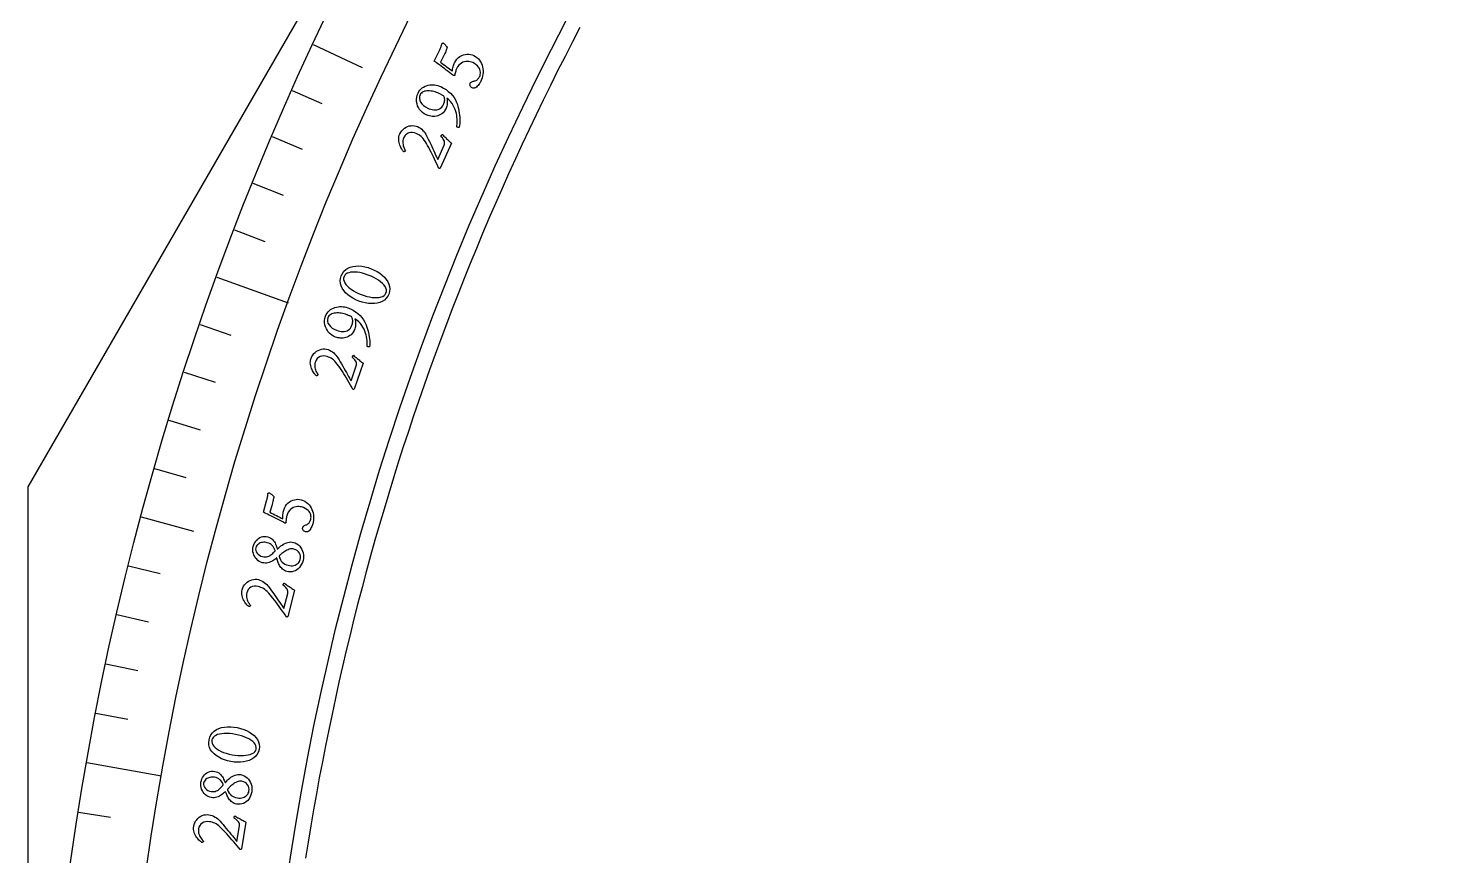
# Model space of a CAD drawing. Header units: millimetres. Extents: x -105 to 105, y -105 to 135.
# Drawn here: x -105 to -53.9, y 14.8 to 44.7 of the extents above; entities that cross this region are included whole.
import ezdxf

# ---------------------------------------------------------------- set-up
doc = ezdxf.new("R2010")
doc.units = ezdxf.units.MM
for name, color, linetype in [('CUT_INNER', 6, 'Continuous'), ('CUT_OUTER', 1, 'Continuous'), ('ENGRAVE', 7, 'Continuous'), ('ENGRAVE_FINE', 8, 'Continuous'), ('TEXT', 5, 'Continuous')]:
    doc.layers.add(name, color=color, linetype=linetype)

msp = doc.modelspace()

# ---------------------------------------------------------------- linework, layer by layer
at = {"layer": 'CUT_INNER'}
msp.add_lwpolyline([(-85.0069, 44.7687), (-85.28, 44.2463), (-85.5499, 43.7222), (-85.8165, 43.1964), (-86.08, 42.669), (-86.3401, 42.1401), (-86.5971, 41.6095), (-86.8508, 41.0774), (-87.1012, 40.5437), (-87.3483, 40.0085), (-87.5922, 39.4718), (-87.8327, 38.9336), (-88.0699, 38.3939), (-88.3039, 37.8528), (-88.5345, 37.3103), (-88.7617, 36.7663), (-88.9856, 36.221), (-89.2062, 35.6743), (-89.4234, 35.1263), (-89.6373, 34.5769), (-89.8478, 34.0263), (-90.0548, 33.4743), (-90.2585, 32.9211), (-90.4588, 32.3667), (-90.6557, 31.811), (-90.8492, 31.2542), (-91.0393, 30.6962), (-91.2259, 30.137), (-91.4091, 29.5767), (-91.5889, 29.0152), (-91.7652, 28.4527), (-91.938, 27.8891), (-92.1074, 27.3245), (-92.2734, 26.7588), (-92.4358, 26.1921), (-92.5948, 25.6244), (-92.7503, 25.0558), (-92.9023, 24.4862), (-93.0508, 23.9157), (-93.1958, 23.3443), (-93.3372, 22.772), (-93.4752, 22.1989), (-93.6097, 21.6249), (-93.7406, 21.0502), (-93.868, 20.4746), (-93.9918, 19.8982), (-94.1122, 19.3211), (-94.2289, 18.7433), (-94.3422, 18.1648), (-94.4519, 17.5856), (-94.558, 17.0057), (-94.6605, 16.4252), (-94.7596, 15.844), (-94.855, 15.2623), (-94.9468, 14.68)], dxfattribs=at)
at = {"layer": 'CUT_OUTER'}
msp.add_lwpolyline([(-105, -28.1347), (-105, 28.1347), (-76.8653, 76.8653)], dxfattribs=at)
at = {"layer": 'ENGRAVE'}
for points in [[(-94.677, 44.1486), (-92.8975, 43.3188)], [(-98.1645, 35.729), (-95.5814, 34.7888)], [(-100.905, 27.0374), (-99.0084, 26.5292)], [(-102.8774, 18.1401), (-100.1703, 17.6627)]]:
    msp.add_lwpolyline(points, dxfattribs=at)
for radius in [104.4645, 101.7156, 96.6105]:
    msp.add_circle((0, 0), radius, dxfattribs=at)
at = {"layer": 'ENGRAVE_FINE'}
for points in [[(-95.4331, 42.4895), (-94.3568, 42.0104)], [(-96.1601, 40.8175), (-95.0756, 40.3572)], [(-96.8578, 39.1331), (-95.7655, 38.6918)], [(-97.526, 37.4367), (-96.4262, 37.0145)], [(-98.7731, 34.0103), (-97.6592, 33.6268)], [(-99.3516, 32.2813), (-98.2312, 31.9173)], [(-99.8999, 30.5425), (-98.7733, 30.198)], [(-100.4177, 28.7943), (-99.2853, 28.4696)], [(-101.3615, 25.2722), (-100.2184, 24.9872)], [(-101.7871, 23.4994), (-100.6392, 23.2344)], [(-102.1817, 21.7194), (-101.0293, 21.4745)], [(-102.5452, 19.9328), (-101.3887, 19.708)], [(-103.1784, 16.3418), (-102.0148, 16.1576)]]:
    msp.add_lwpolyline(points, dxfattribs=at)
at = {"layer": 'TEXT'}
for points in [[(-89.5512, 43.4924), (-89.5109, 43.5644), (-89.4647, 43.6264), (-89.4128, 43.6784), (-89.3551, 43.7203), (-89.2938, 43.7531), (-89.2311, 43.7774), (-89.1669, 43.7935), (-89.1013, 43.8011), (-89.0363, 43.8008), (-88.9741, 43.7927), (-88.9146, 43.777), (-88.8579, 43.7536), (-88.7954, 43.7184), (-88.7394, 43.6776), (-88.6901, 43.6314), (-88.6473, 43.5796), (-88.611, 43.5238), (-88.5808, 43.4653), (-88.5568, 43.4042), (-88.5389, 43.3405), (-88.5271, 43.2752), (-88.521, 43.2093), (-88.5206, 43.1428), (-88.5261, 43.0757), (-88.537, 43.0091), (-88.5531, 42.9443), (-88.5745, 42.8813), (-88.6011, 42.8199), (-88.6148, 42.7938), (-88.6319, 42.7655), (-88.6523, 42.7349), (-88.6759, 42.702), (-88.7019, 42.6694), (-88.7291, 42.6397), (-88.7576, 42.6128), (-88.7874, 42.5887), (-88.7956, 42.5853), (-88.807, 42.5819), (-88.8217, 42.5784), (-88.8396, 42.5748), (-88.8588, 42.5727), (-88.877, 42.5733), (-88.8943, 42.5767), (-88.9107, 42.5829), (-88.9362, 42.5977), (-88.957, 42.6153), (-88.9733, 42.6357), (-88.9849, 42.659), (-88.9918, 42.6833), (-88.9938, 42.7067), (-88.9909, 42.7292), (-88.9832, 42.7508), (-88.9686, 42.7746), (-88.9503, 42.7931), (-88.9281, 42.8063), (-88.9022, 42.8142), (-88.8749, 42.8199), (-88.8487, 42.8262), (-88.8236, 42.8333), (-88.7996, 42.8411), (-88.7731, 42.8522), (-88.7486, 42.8665), (-88.7261, 42.8839), (-88.7054, 42.9044), (-88.6867, 42.9269), (-88.6698, 42.9501), (-88.6549, 42.9741), (-88.6418, 42.9987), (-88.6276, 43.0341), (-88.618, 43.072), (-88.6132, 43.1125), (-88.613, 43.1554), (-88.619, 43.1997), (-88.6326, 43.2442), (-88.6538, 43.2891), (-88.6826, 43.3342), (-88.7204, 43.3784), (-88.7684, 43.4202), (-88.8268, 43.4598), (-88.8955, 43.4971), (-88.9381, 43.5147), (-88.9839, 43.5277), (-89.0331, 43.5359), (-89.0857, 43.5394), (-89.1397, 43.5366), (-89.1935, 43.5261), (-89.2469, 43.5078), (-89.3, 43.4818), (-89.3509, 43.4461), (-89.3978, 43.399), (-89.4406, 43.3405), (-89.4792, 43.2705), (-89.4896, 43.2471), (-89.5003, 43.2193), (-89.5113, 43.1871), (-89.5225, 43.1506), (-89.5323, 43.1142), (-89.5393, 43.0826), (-89.5434, 43.0557), (-89.5446, 43.0336), (-89.5472, 43.03), (-89.5512, 43.0274), (-89.5566, 43.0256), (-89.5635, 43.0247), (-89.5709, 43.0247), (-89.5781, 43.0256), (-89.5851, 43.0274), (-89.5918, 43.0301), (-89.6576, 43.0797), (-89.7233, 43.1293), (-89.7891, 43.179), (-89.8548, 43.2287), (-89.9194, 43.2775), (-89.9817, 43.3247), (-90.0418, 43.3701), (-90.0997, 43.414), (-90.1538, 43.4548), (-90.2029, 43.4914), (-90.247, 43.5236), (-90.286, 43.5516), (-90.099, 43.937), (-90.0863, 43.964), (-90.0739, 43.9918), (-90.0621, 44.0201), (-90.0508, 44.0491), (-90.0404, 44.0774), (-90.0312, 44.1033), (-90.0234, 44.127), (-90.0169, 44.1485), (-90.0117, 44.1662), (-90.0081, 44.1789), (-90.0058, 44.1865), (-90.0051, 44.1891), (-89.9982, 44.1937), (-89.9918, 44.1979), (-89.986, 44.2018), (-89.9808, 44.2053), (-89.9758, 44.2079), (-89.9708, 44.2091), (-89.9656, 44.2087), (-89.9604, 44.2069), (-89.9551, 44.2036), (-89.9474, 44.1976), (-89.937, 44.1889), (-89.9241, 44.1775), (-89.9098, 44.164), (-89.8951, 44.1491), (-89.8801, 44.1329), (-89.8647, 44.1152), (-89.8501, 44.0967), (-89.8371, 44.0781), (-89.8259, 44.0593), (-89.8165, 44.0403), (-89.8275, 44.011), (-89.8399, 43.979), (-89.8536, 43.9444), (-89.8685, 43.9071), (-89.8853, 43.867), (-89.9043, 43.8238), (-89.9255, 43.7777), (-89.9491, 43.7285), (-90.0552, 43.5095), (-90.0025, 43.4693), (-89.9493, 43.4291), (-89.8955, 43.3888), (-89.8411, 43.3485), (-89.7871, 43.3084), (-89.7348, 43.2689), (-89.684, 43.23), (-89.6347, 43.1916), (-89.6311, 43.2252), (-89.6246, 43.2625), (-89.6152, 43.3036), (-89.603, 43.3484), (-89.5896, 43.3925), (-89.5764, 43.4311), (-89.5636, 43.4644), (-89.5512, 43.4924)], [(-89.4691, 41.1655), (-89.4641, 41.2148), (-89.4606, 41.2682), (-89.4583, 41.3256), (-89.4574, 41.3871), (-89.4591, 41.4517), (-89.4646, 41.5182), (-89.474, 41.5868), (-89.4873, 41.6575), (-89.5056, 41.7292), (-89.5302, 41.8008), (-89.5611, 41.8724), (-89.5983, 41.9439), (-89.6431, 42.0143), (-89.6968, 42.0822), (-89.7597, 42.1477), (-89.8315, 42.2108), (-89.8214, 42.1639), (-89.8156, 42.116), (-89.8141, 42.067), (-89.8169, 42.0171), (-89.8232, 41.9687), (-89.8321, 41.9247), (-89.8437, 41.885), (-89.8579, 41.8495), (-89.8914, 41.7857), (-89.9287, 41.7303), (-89.9697, 41.6834), (-90.0144, 41.6448), (-90.0617, 41.6136), (-90.1103, 41.5886), (-90.1603, 41.5699), (-90.2116, 41.5575), (-90.2632, 41.5504), (-90.3139, 41.5477), (-90.3638, 41.5496), (-90.4128, 41.5558), (-90.4596, 41.5653), (-90.503, 41.5766), (-90.5429, 41.5897), (-90.5794, 41.6047), (-90.6492, 41.6422), (-90.7119, 41.6872), (-90.7676, 41.7398), (-90.8161, 41.8), (-90.8566, 41.8657), (-90.8884, 41.935), (-90.9114, 42.0079), (-90.9257, 42.0844), (-90.93, 42.1622), (-90.9232, 42.239), (-90.9053, 42.3147), (-90.8763, 42.3894), (-90.846, 42.4458), (-90.8106, 42.4963), (-90.77, 42.5408), (-90.7242, 42.5794), (-90.6746, 42.6122), (-90.6225, 42.6396), (-90.5679, 42.6614), (-90.5108, 42.6777), (-90.4522, 42.6886), (-90.393, 42.6943), (-90.3332, 42.6947), (-90.2728, 42.6899), (-90.2133, 42.6804), (-90.156, 42.6666), (-90.1009, 42.6485), (-90.048, 42.6261), (-89.9516, 42.5757), (-89.8616, 42.5187), (-89.778, 42.4552), (-89.7007, 42.3852), (-89.6311, 42.3093), (-89.5709, 42.2284), (-89.5199, 42.1424), (-89.4782, 42.0513), (-89.4508, 41.9809), (-89.4272, 41.9075), (-89.4075, 41.8312), (-89.3915, 41.7518), (-89.3791, 41.6714), (-89.37, 41.592), (-89.3642, 41.5137), (-89.3618, 41.4363), (-89.3624, 41.3614), (-89.3658, 41.2904), (-89.372, 41.2234), (-89.3809, 41.1603), (-89.3868, 41.1528), (-89.396, 41.1488), (-89.4083, 41.1482), (-89.4239, 41.1512), (-89.4397, 41.1556), (-89.4525, 41.1595), (-89.4622, 41.1628), (-89.4691, 41.1655)], [(-89.9358, 42.2859), (-89.956, 42.2985), (-89.9767, 42.3109), (-89.998, 42.3231), (-90.0197, 42.3351), (-90.0417, 42.3469), (-90.0639, 42.3584), (-90.0863, 42.3695), (-90.1088, 42.3803), (-90.1537, 42.4), (-90.2007, 42.4178), (-90.2498, 42.4337), (-90.301, 42.4478), (-90.3529, 42.4593), (-90.4043, 42.4677), (-90.4552, 42.473), (-90.5055, 42.4751), (-90.5543, 42.4734), (-90.6004, 42.4672), (-90.6441, 42.4565), (-90.6851, 42.4412), (-90.7222, 42.4211), (-90.7539, 42.3955), (-90.7803, 42.3645), (-90.8012, 42.3282), (-90.8215, 42.2654), (-90.8247, 42.201), (-90.8108, 42.1351), (-90.7798, 42.0676), (-90.7341, 42.0028), (-90.6764, 41.945), (-90.6065, 41.894), (-90.5246, 41.8499), (-90.4698, 41.827), (-90.4146, 41.8088), (-90.3591, 41.7953), (-90.3032, 41.7865), (-90.2483, 41.7837), (-90.196, 41.7881), (-90.1462, 41.7998), (-90.0989, 41.8187), (-90.0552, 41.8457), (-90.0162, 41.8818), (-89.9818, 41.9269), (-89.9521, 41.9811), (-89.9397, 42.0104), (-89.9288, 42.0422), (-89.9194, 42.0764), (-89.9113, 42.1133), (-89.9074, 42.1526), (-89.9102, 42.1945), (-89.9196, 42.2389), (-89.9358, 42.2859)], [(-89.9938, 40.8936), (-89.9668, 40.865), (-89.9377, 40.8351), (-89.9066, 40.8039), (-89.8735, 40.7714), (-89.84, 40.7389), (-89.8077, 40.7078), (-89.7765, 40.678), (-89.7466, 40.6496), (-89.7196, 40.6241), (-89.6974, 40.6033), (-89.68, 40.587), (-89.6674, 40.5753), (-90.0698, 39.6739), (-90.0747, 39.6712), (-90.0806, 39.6687), (-90.0873, 39.6664), (-90.0949, 39.6642), (-90.1025, 39.6627), (-90.1091, 39.6621), (-90.1147, 39.6625), (-90.1192, 39.6638), (-90.1574, 39.7464), (-90.1966, 39.8305), (-90.2367, 39.9158), (-90.2778, 40.0025), (-90.3195, 40.0891), (-90.3614, 40.1743), (-90.4035, 40.2581), (-90.4457, 40.3404), (-90.4876, 40.4197), (-90.5283, 40.494), (-90.5679, 40.5636), (-90.6065, 40.6283), (-90.6471, 40.6906), (-90.6873, 40.7441), (-90.727, 40.7888), (-90.7663, 40.8245), (-90.8065, 40.8547), (-90.8489, 40.8824), (-90.8937, 40.9077), (-90.9407, 40.9306), (-91.0073, 40.9544), (-91.0732, 40.9654), (-91.1383, 40.9637), (-91.2028, 40.9493), (-91.2624, 40.9231), (-91.3131, 40.8862), (-91.355, 40.8385), (-91.3879, 40.7801), (-91.4079, 40.7277), (-91.4206, 40.6761), (-91.4261, 40.6253), (-91.4244, 40.5754), (-91.4177, 40.5276), (-91.4083, 40.4831), (-91.3962, 40.4419), (-91.3815, 40.4039), (-91.3662, 40.3704), (-91.3524, 40.3425), (-91.3403, 40.3201), (-91.3296, 40.3033), (-91.3343, 40.2955), (-91.3413, 40.2886), (-91.3505, 40.2825), (-91.362, 40.2771), (-91.3736, 40.273), (-91.383, 40.2705), (-91.3902, 40.2698), (-91.3953, 40.2707), (-91.4069, 40.2828), (-91.4212, 40.3003), (-91.4381, 40.3233), (-91.4576, 40.3516), (-91.4779, 40.3846), (-91.4973, 40.4215), (-91.5158, 40.4622), (-91.5334, 40.5068), (-91.5488, 40.5542), (-91.5607, 40.603), (-91.5691, 40.6534), (-91.5739, 40.7052), (-91.5737, 40.7579), (-91.5668, 40.8107), (-91.5532, 40.8636), (-91.5328, 40.9165), (-91.501, 40.9771), (-91.4625, 41.0313), (-91.4175, 41.079), (-91.3658, 41.1203), (-91.3098, 41.1545), (-91.2517, 41.1813), (-91.1916, 41.2006), (-91.1293, 41.2124), (-91.067, 41.2162), (-91.0064, 41.2117), (-90.9475, 41.1987), (-90.8905, 41.1775), (-90.8363, 41.1499), (-90.7861, 41.118), (-90.7398, 41.0818), (-90.6974, 41.0414), (-90.6587, 40.9973), (-90.6234, 40.9504), (-90.5913, 40.9005), (-90.5626, 40.8477), (-90.5266, 40.775), (-90.4899, 40.699), (-90.4523, 40.6197), (-90.4141, 40.5372), (-90.376, 40.4542), (-90.3392, 40.3737), (-90.3037, 40.2957), (-90.2695, 40.2201), (-90.2375, 40.1495), (-90.2088, 40.0864), (-90.1834, 40.0309), (-90.1613, 39.9828), (-89.9296, 40.5012), (-89.9161, 40.5395), (-89.9103, 40.5771), (-89.9122, 40.614), (-89.9219, 40.6503), (-89.939, 40.6872), (-89.9629, 40.7263), (-89.9937, 40.7675), (-90.0314, 40.8108), (-90.0367, 40.8178), (-90.0389, 40.8263), (-90.038, 40.8361), (-90.0341, 40.8475), (-90.0317, 40.852), (-90.0279, 40.8575), (-90.0229, 40.8641), (-90.0166, 40.8717), (-90.01, 40.8792), (-90.004, 40.8853), (-89.9986, 40.8901), (-89.9938, 40.8936)], [(-93.6594, 35.7734), (-93.6168, 35.8627), (-93.5623, 35.9389), (-93.4958, 36.0018), (-93.4174, 36.0515), (-93.3298, 36.0887), (-93.2354, 36.1141), (-93.1344, 36.1276), (-93.0267, 36.1293), (-92.9151, 36.1199), (-92.8021, 36.1003), (-92.6878, 36.0704), (-92.5722, 36.0302), (-92.4598, 35.9816), (-92.3555, 35.9261), (-92.259, 35.864), (-92.1705, 35.7952), (-92.0921, 35.721), (-92.0263, 35.643), (-91.973, 35.561), (-91.9322, 35.4752), (-91.9064, 35.3868), (-91.898, 35.2973), (-91.9072, 35.2064), (-91.9339, 35.1144), (-91.9745, 35.0302), (-92.0277, 34.9579), (-92.0934, 34.8972), (-92.1716, 34.8483), (-92.2595, 34.8109), (-92.3542, 34.7847), (-92.4555, 34.7697), (-92.5636, 34.766), (-92.6757, 34.7731), (-92.7892, 34.7906), (-92.904, 34.8187), (-93.0202, 34.8572), (-93.1331, 34.9044), (-93.2382, 34.9586), (-93.3353, 35.0197), (-93.4246, 35.0878), (-93.5034, 35.1615), (-93.5694, 35.2396), (-93.6226, 35.3221), (-93.6629, 35.409), (-93.688, 35.4985), (-93.6958, 35.5892), (-93.6863, 35.6808), (-93.6594, 35.7734)], [(-93.5554, 35.7496), (-93.5699, 35.6922), (-93.57, 35.6339), (-93.5557, 35.5748), (-93.527, 35.5147), (-93.4858, 35.4549), (-93.434, 35.3965), (-93.3717, 35.3396), (-93.2988, 35.284), (-93.2172, 35.231), (-93.1287, 35.1818), (-93.0333, 35.1363), (-92.931, 35.0945), (-92.8277, 35.0586), (-92.7266, 35.0299), (-92.6277, 35.0082), (-92.5311, 34.9937), (-92.4392, 34.9863), (-92.3546, 34.9861), (-92.2773, 34.9931), (-92.2072, 35.0073), (-92.1467, 35.029), (-92.0982, 35.0585), (-92.0615, 35.0959), (-92.0368, 35.1411), (-92.0215, 35.2012), (-92.0215, 35.2613), (-92.0368, 35.3214), (-92.0674, 35.3815), (-92.111, 35.4409), (-92.1654, 35.4988), (-92.2306, 35.5553), (-92.3066, 35.6102), (-92.3908, 35.6627), (-92.4807, 35.7117), (-92.5763, 35.7572), (-92.6775, 35.7992), (-92.7813, 35.8362), (-92.8819, 35.8659), (-92.9793, 35.8881), (-93.0734, 35.9029), (-93.1625, 35.9103), (-93.2445, 35.9101), (-93.3196, 35.9025), (-93.3878, 35.8874), (-93.4468, 35.8646), (-93.4944, 35.834), (-93.5306, 35.7957), (-93.5554, 35.7496)], [(-92.7164, 33.2111), (-92.7158, 33.2607), (-92.7169, 33.3142), (-92.7197, 33.3716), (-92.7241, 33.4329), (-92.7314, 33.497), (-92.7427, 33.5629), (-92.7581, 33.6304), (-92.7775, 33.6997), (-92.802, 33.7695), (-92.8327, 33.8387), (-92.8697, 33.9073), (-92.913, 33.9753), (-92.9637, 34.0415), (-93.0232, 34.1045), (-93.0915, 34.1643), (-93.1686, 34.2209), (-93.1544, 34.175), (-93.1445, 34.1277), (-93.1387, 34.0791), (-93.1372, 34.0291), (-93.1392, 33.9804), (-93.1443, 33.9358), (-93.1523, 33.8952), (-93.1634, 33.8586), (-93.1912, 33.7922), (-93.2235, 33.7337), (-93.2602, 33.6834), (-93.3015, 33.6411), (-93.3459, 33.6058), (-93.3921, 33.5767), (-93.4403, 33.5537), (-93.4903, 33.5369), (-93.541, 33.5253), (-93.5913, 33.5183), (-93.6412, 33.5157), (-93.6906, 33.5177), (-93.7381, 33.523), (-93.7823, 33.5305), (-93.8232, 33.5401), (-93.8608, 33.5519), (-93.9336, 33.5832), (-94, 33.6225), (-94.06, 33.6701), (-94.1136, 33.7258), (-94.1597, 33.7877), (-94.1974, 33.854), (-94.2267, 33.9246), (-94.2476, 33.9996), (-94.2587, 34.0767), (-94.2586, 34.1538), (-94.2474, 34.2308), (-94.2249, 34.3077), (-94.1997, 34.3665), (-94.1688, 34.4199), (-94.1322, 34.4678), (-94.09, 34.5102), (-94.0434, 34.5473), (-93.9939, 34.579), (-93.9414, 34.6055), (-93.886, 34.6267), (-93.8285, 34.6427), (-93.7701, 34.6535), (-93.7105, 34.6592), (-93.65, 34.6597), (-93.5898, 34.6554), (-93.5315, 34.6466), (-93.4751, 34.6334), (-93.4204, 34.6157), (-93.3201, 34.5739), (-93.2254, 34.525), (-93.1366, 34.469), (-93.0534, 34.4059), (-92.9776, 34.3364), (-92.9105, 34.2611), (-92.8522, 34.1798), (-92.8027, 34.0927), (-92.7693, 34.025), (-92.7394, 33.954), (-92.7131, 33.8796), (-92.6902, 33.8019), (-92.6709, 33.7229), (-92.6549, 33.6446), (-92.6423, 33.5671), (-92.6332, 33.4902), (-92.6272, 33.4155), (-92.6244, 33.3446), (-92.6247, 33.2773), (-92.6282, 33.2136), (-92.6334, 33.2056), (-92.6421, 33.2008), (-92.6544, 33.1992), (-92.6702, 33.2008), (-92.6863, 33.2038), (-92.6993, 33.2066), (-92.7094, 33.209), (-92.7164, 33.2111)], [(-93.279, 34.2866), (-93.3002, 34.2973), (-93.322, 34.3079), (-93.3442, 34.3182), (-93.3669, 34.3283), (-93.3899, 34.3381), (-93.413, 34.3476), (-93.4362, 34.3567), (-93.4596, 34.3655), (-93.506, 34.3812), (-93.5544, 34.3949), (-93.6047, 34.4065), (-93.6569, 34.416), (-93.7097, 34.423), (-93.7616, 34.4269), (-93.8128, 34.4277), (-93.8631, 34.4254), (-93.9115, 34.4194), (-93.9569, 34.4092), (-93.9995, 34.3947), (-94.0391, 34.376), (-94.0743, 34.3527), (-94.1036, 34.3245), (-94.1271, 34.2913), (-94.1448, 34.2532), (-94.1596, 34.1889), (-94.1572, 34.1245), (-94.1376, 34.0601), (-94.1008, 33.9955), (-94.0497, 33.935), (-93.9871, 33.8824), (-93.913, 33.8377), (-93.8276, 33.8009), (-93.771, 33.7829), (-93.7144, 33.7695), (-93.6579, 33.761), (-93.6015, 33.7571), (-93.5466, 33.7591), (-93.4949, 33.768), (-93.4463, 33.784), (-93.4008, 33.8069), (-93.3596, 33.8376), (-93.3239, 33.877), (-93.2935, 33.9249), (-93.2687, 33.9815), (-93.2589, 34.0117), (-93.2508, 34.0444), (-93.2444, 34.0793), (-93.2396, 34.1167), (-93.2391, 34.1562), (-93.2455, 34.1977), (-93.2588, 34.2412), (-93.279, 34.2866)], [(-93.2155, 32.8945), (-93.186, 32.8684), (-93.1545, 32.8411), (-93.1208, 32.8127), (-93.085, 32.7832), (-93.0488, 32.7538), (-93.0138, 32.7256), (-92.9802, 32.6987), (-92.9479, 32.673), (-92.9188, 32.65), (-92.8949, 32.6311), (-92.8761, 32.6164), (-92.8625, 32.6058), (-93.1849, 31.6728), (-93.1895, 31.6697), (-93.1951, 31.6667), (-93.2016, 31.6638), (-93.2091, 31.661), (-93.2165, 31.6588), (-93.223, 31.6576), (-93.2286, 31.6575), (-93.2332, 31.6584), (-93.2785, 31.7375), (-93.3248, 31.8177), (-93.3722, 31.8993), (-93.4207, 31.982), (-93.4698, 32.0647), (-93.519, 32.1459), (-93.5682, 32.2257), (-93.6175, 32.3041), (-93.666, 32.3793), (-93.7131, 32.4499), (-93.7586, 32.5157), (-93.8027, 32.5768), (-93.8486, 32.6354), (-93.8933, 32.6852), (-93.9367, 32.7262), (-93.979, 32.7584), (-94.0216, 32.7849), (-94.0663, 32.8088), (-94.1131, 32.8301), (-94.162, 32.8488), (-94.2304, 32.8667), (-94.297, 32.872), (-94.3618, 32.8646), (-94.4247, 32.8446), (-94.4818, 32.8133), (-94.5291, 32.7721), (-94.5667, 32.721), (-94.5944, 32.66), (-94.6097, 32.606), (-94.6179, 32.5535), (-94.6189, 32.5024), (-94.6128, 32.4529), (-94.602, 32.4058), (-94.5888, 32.3623), (-94.5732, 32.3223), (-94.5552, 32.2858), (-94.537, 32.2537), (-94.5209, 32.2271), (-94.5068, 32.2059), (-94.4948, 32.19), (-94.4988, 32.1819), (-94.5051, 32.1744), (-94.5138, 32.1674), (-94.5248, 32.1611), (-94.5359, 32.156), (-94.545, 32.1528), (-94.5522, 32.1514), (-94.5574, 32.1519), (-94.57, 32.1629), (-94.5857, 32.1791), (-94.6045, 32.2005), (-94.6264, 32.227), (-94.6495, 32.2581), (-94.6721, 32.2932), (-94.6941, 32.3321), (-94.7155, 32.375), (-94.735, 32.4208), (-94.7511, 32.4685), (-94.7638, 32.5179), (-94.7732, 32.5692), (-94.7775, 32.6217), (-94.7752, 32.6748), (-94.7663, 32.7287), (-94.7506, 32.7832), (-94.7242, 32.8463), (-94.6906, 32.9037), (-94.6499, 32.9551), (-94.602, 33.0007), (-94.5492, 33.0398), (-94.4937, 33.0715), (-94.4354, 33.0959), (-94.3745, 33.1131), (-94.3127, 33.1224), (-94.2519, 33.1231), (-94.1922, 33.1154), (-94.1335, 33.0991), (-94.0771, 33.0764), (-94.0243, 33.049), (-93.975, 33.017), (-93.9293, 32.9804), (-93.8869, 32.9399), (-93.8476, 32.8962), (-93.8113, 32.8493), (-93.7781, 32.7992), (-93.7359, 32.7299), (-93.6927, 32.6574), (-93.6484, 32.5817), (-93.603, 32.5028), (-93.5579, 32.4235), (-93.5143, 32.3465), (-93.4721, 32.2718), (-93.4314, 32.1995), (-93.3934, 32.132), (-93.3593, 32.0717), (-93.3292, 32.0185), (-93.3029, 31.9726), (-93.1173, 32.5092), (-93.1071, 32.5485), (-93.1046, 32.5865), (-93.1098, 32.6231), (-93.1227, 32.6584), (-93.1428, 32.6937), (-93.1701, 32.7305), (-93.2044, 32.7689), (-93.2457, 32.8087), (-93.2516, 32.8153), (-93.2545, 32.8235), (-93.2545, 32.8334), (-93.2516, 32.845), (-93.2495, 32.8497), (-93.2463, 32.8556), (-93.2419, 32.8626), (-93.2363, 32.8707), (-93.2304, 32.8788), (-93.2249, 32.8854), (-93.2199, 32.8906), (-93.2155, 32.8945)], [(-95.7431, 27.2812), (-95.7159, 27.3592), (-95.6812, 27.4283), (-95.6391, 27.4885), (-95.5896, 27.5398), (-95.5349, 27.5827), (-95.4773, 27.6176), (-95.4169, 27.6445), (-95.3536, 27.6634), (-95.2896, 27.6743), (-95.2269, 27.6772), (-95.1656, 27.672), (-95.1057, 27.6588), (-95.038, 27.635), (-94.9758, 27.6046), (-94.9192, 27.5676), (-94.8681, 27.5241), (-94.8226, 27.4754), (-94.7827, 27.4231), (-94.7485, 27.3671), (-94.7198, 27.3075), (-94.6968, 27.2452), (-94.6793, 27.1813), (-94.6675, 27.1159), (-94.6612, 27.0489), (-94.6604, 26.9814), (-94.665, 26.9148), (-94.6751, 26.849), (-94.6907, 26.784), (-94.6997, 26.7559), (-94.7115, 26.725), (-94.7263, 26.6913), (-94.7439, 26.6549), (-94.7638, 26.6183), (-94.7854, 26.5842), (-94.8088, 26.5528), (-94.834, 26.5239), (-94.8414, 26.5191), (-94.8521, 26.5138), (-94.8659, 26.5078), (-94.883, 26.5012), (-94.9015, 26.4957), (-94.9196, 26.4932), (-94.9372, 26.4935), (-94.9544, 26.4968), (-94.982, 26.5069), (-95.0056, 26.5206), (-95.0252, 26.5379), (-95.0407, 26.5589), (-95.0517, 26.5816), (-95.0577, 26.6043), (-95.0588, 26.627), (-95.055, 26.6496), (-95.0447, 26.6755), (-95.0298, 26.6969), (-95.0103, 26.7138), (-94.9862, 26.7261), (-94.9603, 26.7364), (-94.9356, 26.7472), (-94.9121, 26.7585), (-94.8898, 26.7704), (-94.8657, 26.7859), (-94.844, 26.8042), (-94.8248, 26.8252), (-94.808, 26.8491), (-94.7935, 26.8745), (-94.7809, 26.9003), (-94.7704, 26.9264), (-94.7618, 26.953), (-94.7539, 26.9903), (-94.7511, 27.0293), (-94.7533, 27.07), (-94.7606, 27.1123), (-94.7742, 27.1548), (-94.7953, 27.1964), (-94.824, 27.2369), (-94.8602, 27.2763), (-94.9051, 27.3132), (-94.9597, 27.3461), (-95.024, 27.3749), (-95.0982, 27.3997), (-95.1431, 27.4097), (-95.1906, 27.4145), (-95.2404, 27.414), (-95.2928, 27.4084), (-95.3455, 27.3962), (-95.3966, 27.3766), (-95.4461, 27.3493), (-95.4939, 27.3144), (-95.5378, 27.2704), (-95.5758, 27.2159), (-95.6078, 27.1508), (-95.6337, 27.0752), (-95.6399, 27.0504), (-95.6456, 27.0211), (-95.6507, 26.9875), (-95.6554, 26.9496), (-95.6589, 26.9121), (-95.6602, 26.8797), (-95.6596, 26.8526), (-95.6569, 26.8306), (-95.6588, 26.8266), (-95.6623, 26.8233), (-95.6674, 26.8206), (-95.674, 26.8185), (-95.6813, 26.8172), (-95.6885, 26.8169), (-95.6957, 26.8174), (-95.7028, 26.8189), (-95.7762, 26.8564), (-95.8496, 26.8938), (-95.9229, 26.9313), (-95.9963, 26.9688), (-96.0684, 27.0057), (-96.138, 27.0413), (-96.205, 27.0757), (-96.2696, 27.1088), (-96.33, 27.1396), (-96.3848, 27.167), (-96.4337, 27.1912), (-96.477, 27.212), (-96.3598, 27.6239), (-96.3519, 27.6528), (-96.3446, 27.6822), (-96.3379, 27.7122), (-96.3318, 27.7428), (-96.3264, 27.7724), (-96.3219, 27.7995), (-96.3183, 27.8242), (-96.3156, 27.8465), (-96.3136, 27.8649), (-96.3122, 27.878), (-96.3114, 27.8859), (-96.3111, 27.8885), (-96.305, 27.8942), (-96.2995, 27.8995), (-96.2945, 27.9043), (-96.2899, 27.9087), (-96.2855, 27.9122), (-96.2807, 27.9142), (-96.2756, 27.9147), (-96.2701, 27.9138), (-96.2644, 27.9115), (-96.2557, 27.9069), (-96.244, 27.9002), (-96.2293, 27.8912), (-96.2128, 27.8804), (-96.1958, 27.8683), (-96.1782, 27.8549), (-96.16, 27.8401), (-96.1424, 27.8245), (-96.1264, 27.8084), (-96.1121, 27.7918), (-96.0995, 27.7747), (-96.1053, 27.744), (-96.1119, 27.7103), (-96.1194, 27.6739), (-96.1276, 27.6346), (-96.1371, 27.5921), (-96.1484, 27.5463), (-96.1613, 27.4972), (-96.1759, 27.4446), (-96.2424, 27.2106), (-96.1836, 27.1802), (-96.1242, 27.1498), (-96.0642, 27.1195), (-96.0036, 27.0892), (-95.9435, 27.0591), (-95.8851, 27.0293), (-95.8283, 26.9997), (-95.7731, 26.9705), (-95.7753, 27.0042), (-95.7754, 27.0421), (-95.7734, 27.0842), (-95.7691, 27.1305), (-95.7635, 27.1762), (-95.7573, 27.2165), (-95.7505, 27.2515), (-95.7431, 27.2812)], [(-96.8444, 25.9648), (-96.8248, 26.0258), (-96.7998, 26.0826), (-96.7695, 26.1349), (-96.7339, 26.183), (-96.6937, 26.2255), (-96.6495, 26.2614), (-96.6015, 26.2905), (-96.5495, 26.313), (-96.4942, 26.3276), (-96.436, 26.3328), (-96.3751, 26.3289), (-96.3113, 26.3157), (-96.2602, 26.2982), (-96.2143, 26.2754), (-96.1737, 26.247), (-96.1384, 26.2132), (-96.1075, 26.1758), (-96.0801, 26.1365), (-96.0564, 26.0953), (-96.0361, 26.0522), (-96.0185, 26.009), (-96.0029, 25.9672), (-95.989, 25.9268), (-95.9771, 25.888), (-95.9759, 25.8797), (-95.9727, 25.8761), (-95.9674, 25.8774), (-95.9601, 25.8834), (-95.9241, 25.9194), (-95.8847, 25.9543), (-95.8417, 25.9879), (-95.7952, 26.0205), (-95.7464, 26.0503), (-95.6964, 26.076), (-95.6453, 26.0975), (-95.593, 26.1148), (-95.5405, 26.1265), (-95.4889, 26.1309), (-95.4381, 26.1281), (-95.3881, 26.1182), (-95.3217, 26.0951), (-95.2614, 26.0637), (-95.2071, 26.0242), (-95.1589, 25.9765), (-95.1174, 25.9226), (-95.0833, 25.8646), (-95.0565, 25.8023), (-95.0372, 25.7358), (-95.0258, 25.6672), (-95.0229, 25.5985), (-95.0286, 25.5296), (-95.0429, 25.4606), (-95.0659, 25.3888), (-95.0948, 25.323), (-95.1298, 25.2631), (-95.1707, 25.209), (-95.2165, 25.162), (-95.2663, 25.1229), (-95.3201, 25.0918), (-95.3778, 25.0687), (-95.4384, 25.0541), (-95.5007, 25.0487), (-95.5648, 25.0524), (-95.6307, 25.0654), (-95.6744, 25.0795), (-95.7147, 25.098), (-95.7515, 25.121), (-95.785, 25.1483), (-95.8153, 25.1789), (-95.8428, 25.2114), (-95.8675, 25.2458), (-95.8894, 25.2822), (-95.9088, 25.3194), (-95.9261, 25.3562), (-95.9411, 25.3927), (-95.954, 25.4287), (-95.9652, 25.463), (-95.9753, 25.4942), (-95.9844, 25.5222), (-95.9924, 25.5472), (-95.9953, 25.5525), (-95.9987, 25.5549), (-96.0024, 25.5544), (-96.0066, 25.5509), (-96.0332, 25.5268), (-96.0639, 25.5025), (-96.0986, 25.4778), (-96.1374, 25.4529), (-96.1792, 25.4294), (-96.223, 25.4091), (-96.2689, 25.392), (-96.3167, 25.3781), (-96.3658, 25.3689), (-96.4154, 25.3662), (-96.4657, 25.37), (-96.5165, 25.3802), (-96.574, 25.3996), (-96.6273, 25.4266), (-96.6763, 25.461), (-96.721, 25.503), (-96.7605, 25.5508), (-96.7939, 25.6025), (-96.821, 25.6582), (-96.8419, 25.7179), (-96.8554, 25.7795), (-96.8603, 25.8412), (-96.8567, 25.903), (-96.8444, 25.9648)], [(-96.7518, 25.9246), (-96.7591, 25.8747), (-96.754, 25.8256), (-96.7365, 25.7772), (-96.7066, 25.7295), (-96.6673, 25.6862), (-96.6213, 25.6504), (-96.5687, 25.6224), (-96.5096, 25.602), (-96.4583, 25.5918), (-96.4094, 25.5888), (-96.3629, 25.5932), (-96.3189, 25.605), (-96.2774, 25.622), (-96.2387, 25.6421), (-96.2028, 25.6655), (-96.1695, 25.6921), (-96.1389, 25.7194), (-96.1105, 25.7451), (-96.0845, 25.7691), (-96.0609, 25.7914), (-96.0588, 25.7942), (-96.0568, 25.7979), (-96.0551, 25.8024), (-96.0534, 25.8077), (-96.0531, 25.809), (-96.0529, 25.8099), (-96.0527, 25.8104), (-96.0527, 25.8106), (-96.0518, 25.8147), (-96.0513, 25.8186), (-96.0513, 25.8222), (-96.0517, 25.8256), (-96.0709, 25.8743), (-96.0948, 25.9197), (-96.1233, 25.9619), (-96.1565, 26.0007), (-96.1948, 26.0351), (-96.2382, 26.0641), (-96.287, 26.0877), (-96.341, 26.1058), (-96.3823, 26.1148), (-96.4241, 26.1195), (-96.4662, 26.1198), (-96.5087, 26.1159), (-96.5503, 26.1076), (-96.5896, 26.0951), (-96.6266, 26.0783), (-96.6614, 26.0572), (-96.6923, 26.0315), (-96.7177, 26.0008), (-96.7375, 25.9652), (-96.7518, 25.9246)], [(-95.1406, 25.4929), (-95.1287, 25.5586), (-95.1292, 25.6203), (-95.1422, 25.678), (-95.1676, 25.7318), (-95.2039, 25.7794), (-95.2497, 25.8188), (-95.305, 25.85), (-95.3697, 25.873), (-95.4124, 25.8813), (-95.4555, 25.8833), (-95.499, 25.879), (-95.5429, 25.8682), (-95.5862, 25.8529), (-95.6279, 25.8349), (-95.6681, 25.8142), (-95.7068, 25.7907), (-95.7432, 25.766), (-95.7766, 25.7417), (-95.8071, 25.7177), (-95.8346, 25.694), (-95.8582, 25.6727), (-95.8768, 25.6558), (-95.8904, 25.6433), (-95.899, 25.6351), (-95.903, 25.6304), (-95.906, 25.6263), (-95.9081, 25.6226), (-95.9093, 25.6195), (-95.9102, 25.6156), (-95.9105, 25.6122), (-95.9103, 25.6095), (-95.9095, 25.6074), (-95.8869, 25.5445), (-95.8598, 25.4886), (-95.8282, 25.4398), (-95.792, 25.398), (-95.75, 25.3622), (-95.701, 25.3317), (-95.6448, 25.3063), (-95.5816, 25.286), (-95.5262, 25.2744), (-95.4733, 25.2695), (-95.4229, 25.2713), (-95.3752, 25.2799), (-95.3307, 25.2939), (-95.2903, 25.3122), (-95.2538, 25.3348), (-95.2213, 25.3616), (-95.1934, 25.3915), (-95.1706, 25.4234), (-95.1531, 25.4571), (-95.1406, 25.4929)], [(-95.7277, 24.6451), (-95.6961, 24.6216), (-95.6623, 24.5972), (-95.6263, 24.5719), (-95.588, 24.5456), (-95.5494, 24.5194), (-95.5121, 24.4944), (-95.4763, 24.4705), (-95.4418, 24.4477), (-95.4109, 24.4273), (-95.3854, 24.4106), (-95.3654, 24.3976), (-95.351, 24.3882), (-95.5908, 23.4307), (-95.5951, 23.4272), (-95.6004, 23.4237), (-95.6067, 23.4202), (-95.6138, 23.4168), (-95.621, 23.414), (-95.6274, 23.4123), (-95.6329, 23.4116), (-95.6376, 23.4121), (-95.6896, 23.4869), (-95.7428, 23.5629), (-95.7971, 23.6399), (-95.8527, 23.7182), (-95.9088, 23.7962), (-95.9648, 23.8729), (-96.0208, 23.9481), (-96.0767, 24.0218), (-96.1316, 24.0926), (-96.1847, 24.1588), (-96.2358, 24.2204), (-96.285, 24.2774), (-96.3359, 24.3317), (-96.3847, 24.3775), (-96.4316, 24.4145), (-96.4764, 24.4429), (-96.5212, 24.4656), (-96.5679, 24.4855), (-96.6164, 24.5027), (-96.6667, 24.5171), (-96.7364, 24.5289), (-96.8032, 24.5284), (-96.867, 24.5154), (-96.928, 24.49), (-96.9822, 24.4538), (-97.0257, 24.4087), (-97.0586, 24.3545), (-97.0809, 24.2913), (-97.0915, 24.2361), (-97.095, 24.1831), (-97.0916, 24.1321), (-97.0813, 24.0833), (-97.0664, 24.0374), (-97.0494, 23.9952), (-97.0304, 23.9567), (-97.0093, 23.9219), (-96.9884, 23.8916), (-96.97, 23.8664), (-96.9541, 23.8465), (-96.9407, 23.8318), (-96.944, 23.8233), (-96.9497, 23.8153), (-96.9577, 23.8076), (-96.9681, 23.8004), (-96.9787, 23.7943), (-96.9876, 23.7903), (-96.9946, 23.7883), (-96.9998, 23.7883), (-97.0133, 23.7982), (-97.0304, 23.813), (-97.051, 23.8326), (-97.0751, 23.8572), (-97.1009, 23.8861), (-97.1264, 23.9191), (-97.1517, 23.956), (-97.1768, 23.9968), (-97.2001, 24.0408), (-97.2203, 24.0868), (-97.2373, 24.1349), (-97.2511, 24.1852), (-97.26, 24.2371), (-97.2624, 24.2903), (-97.2581, 24.3447), (-97.2473, 24.4004), (-97.2265, 24.4656), (-97.198, 24.5256), (-97.1619, 24.5804), (-97.1182, 24.63), (-97.069, 24.6735), (-97.0165, 24.71), (-96.9606, 24.7394), (-96.9013, 24.7618), (-96.8406, 24.7764), (-96.7801, 24.7825), (-96.7199, 24.78), (-96.66, 24.7689), (-96.6019, 24.7511), (-96.5469, 24.7285), (-96.495, 24.7009), (-96.4463, 24.6684), (-96.4005, 24.6317), (-96.3576, 24.5916), (-96.3173, 24.5481), (-96.2799, 24.5011), (-96.2318, 24.4357), (-96.1824, 24.3673), (-96.1317, 24.2957), (-96.0797, 24.2211), (-96.0278, 24.146), (-95.9776, 24.0731), (-95.9291, 24.0024), (-95.8822, 23.9339), (-95.8385, 23.8699), (-95.7993, 23.8128), (-95.7646, 23.7625), (-95.7344, 23.7191), (-95.5963, 24.2698), (-95.5896, 24.3099), (-95.5905, 24.3479), (-95.5988, 24.3839), (-95.6147, 24.4179), (-95.6379, 24.4513), (-95.6682, 24.4856), (-95.7057, 24.5209), (-95.7503, 24.557), (-95.7567, 24.563), (-95.7604, 24.5709), (-95.7613, 24.5808), (-95.7594, 24.5926), (-95.7577, 24.5975), (-95.755, 24.6036), (-95.7512, 24.611), (-95.7464, 24.6196), (-95.7412, 24.6281), (-95.7363, 24.6352), (-95.7318, 24.6408), (-95.7277, 24.6451)], [(-98.4485, 18.9662), (-98.4221, 19.0615), (-98.3816, 19.146), (-98.327, 19.2195), (-98.2585, 19.2821), (-98.1786, 19.3339), (-98.0901, 19.3752), (-97.993, 19.4061), (-97.8872, 19.4265), (-97.7757, 19.4367), (-97.661, 19.4369), (-97.5432, 19.4273), (-97.4224, 19.4078), (-97.3033, 19.3794), (-97.1909, 19.343), (-97.0851, 19.2985), (-96.986, 19.2461), (-96.8959, 19.1867), (-96.8176, 19.1213), (-96.7508, 19.0498), (-96.6957, 18.9724), (-96.655, 18.8899), (-96.6312, 18.8031), (-96.6245, 18.7121), (-96.6348, 18.6167), (-96.6602, 18.5268), (-96.6999, 18.4463), (-96.7541, 18.3752), (-96.8227, 18.3135), (-96.9028, 18.2613), (-96.9914, 18.2191), (-97.0886, 18.1868), (-97.1944, 18.1643), (-97.306, 18.1518), (-97.4208, 18.1494), (-97.5388, 18.1571), (-97.6599, 18.1748), (-97.7793, 18.2018), (-97.8922, 18.2369), (-97.9985, 18.2802), (-98.0982, 18.3317), (-98.1886, 18.3906), (-98.2672, 18.4561), (-98.3339, 18.5281), (-98.3886, 18.6066), (-98.4289, 18.6905), (-98.4524, 18.7784), (-98.4589, 18.8703), (-98.4485, 18.9662)], [(-98.3419, 18.9607), (-98.3463, 18.9017), (-98.3363, 18.8443), (-98.3119, 18.7885), (-98.2732, 18.7344), (-98.2222, 18.6826), (-98.1611, 18.6341), (-98.0898, 18.5889), (-98.0084, 18.5468), (-97.9188, 18.5088), (-97.8231, 18.4756), (-97.7212, 18.4474), (-97.6132, 18.424), (-97.5053, 18.4066), (-97.4007, 18.3959), (-97.2996, 18.3917), (-97.2019, 18.3942), (-97.1102, 18.4028), (-97.0268, 18.4173), (-96.9519, 18.4377), (-96.8853, 18.4638), (-96.8295, 18.4957), (-96.7868, 18.5332), (-96.7573, 18.5764), (-96.7408, 18.6252), (-96.7361, 18.6871), (-96.7466, 18.7462), (-96.7721, 18.8027), (-96.8126, 18.8567), (-96.8659, 18.9076), (-96.9295, 18.9552), (-97.0035, 18.9994), (-97.0879, 19.0404), (-97.1799, 19.0774), (-97.277, 19.1101), (-97.379, 19.1383), (-97.486, 19.162), (-97.5947, 19.1805), (-97.6989, 19.1922), (-97.7986, 19.1972), (-97.8939, 19.1954), (-97.9829, 19.1872), (-98.0637, 19.1728), (-98.1363, 19.1523), (-98.2008, 19.1255), (-98.2549, 19.0929), (-98.2965, 19.0545), (-98.3255, 19.0104), (-98.3419, 18.9607)], [(-98.7389, 17.4254), (-98.7246, 17.488), (-98.7047, 17.5467), (-98.6791, 17.6015), (-98.6478, 17.6524), (-98.6114, 17.6983), (-98.5706, 17.7379), (-98.5252, 17.7711), (-98.4754, 17.7981), (-98.4216, 17.8174), (-98.3641, 17.8277), (-98.3031, 17.829), (-98.2384, 17.8215), (-98.1859, 17.8085), (-98.1382, 17.7897), (-98.0953, 17.7651), (-98.0572, 17.7345), (-98.0231, 17.6999), (-97.9925, 17.6631), (-97.9652, 17.6241), (-97.9413, 17.583), (-97.92, 17.5414), (-97.9007, 17.5011), (-97.8834, 17.4622), (-97.8682, 17.4245), (-97.8663, 17.4163), (-97.8627, 17.4131), (-97.8576, 17.4148), (-97.8508, 17.4214), (-97.8181, 17.4604), (-97.7818, 17.4986), (-97.742, 17.5359), (-97.6985, 17.5723), (-97.6525, 17.6063), (-97.6049, 17.6362), (-97.5559, 17.6621), (-97.5053, 17.684), (-97.454, 17.7002), (-97.403, 17.7091), (-97.3521, 17.7107), (-97.3014, 17.7052), (-97.2333, 17.6879), (-97.1705, 17.662), (-97.113, 17.6273), (-97.0608, 17.584), (-97.0147, 17.534), (-96.9757, 17.4791), (-96.9436, 17.4194), (-96.9186, 17.3549), (-96.9012, 17.2875), (-96.8924, 17.2193), (-96.8921, 17.1502), (-96.9002, 17.0802), (-96.9169, 17.0067), (-96.94, 16.9386), (-96.9696, 16.8758), (-97.0056, 16.8184), (-97.0472, 16.7675), (-97.0934, 16.7243), (-97.1443, 16.6886), (-97.1997, 16.6605), (-97.2588, 16.6408), (-97.3204, 16.63), (-97.3846, 16.6281), (-97.4513, 16.6352), (-97.4961, 16.6455), (-97.5379, 16.6604), (-97.5766, 16.6801), (-97.6123, 16.7044), (-97.6452, 16.7322), (-97.6754, 16.7622), (-97.703, 16.7944), (-97.728, 16.8287), (-97.7506, 16.8641), (-97.771, 16.8992), (-97.7892, 16.9342), (-97.8051, 16.969), (-97.8193, 17.0022), (-97.8321, 17.0324), (-97.8436, 17.0595), (-97.8537, 17.0836), (-97.8571, 17.0887), (-97.8606, 17.0908), (-97.8643, 17.09), (-97.8682, 17.0862), (-97.8926, 17.0599), (-97.921, 17.0329), (-97.9535, 17.0053), (-97.99, 16.9771), (-98.0296, 16.9501), (-98.0714, 16.9261), (-98.1156, 16.905), (-98.162, 16.887), (-98.2101, 16.8736), (-98.2594, 16.8666), (-98.3097, 16.8659), (-98.3613, 16.8717), (-98.4203, 16.886), (-98.4757, 16.9082), (-98.5275, 16.9383), (-98.5757, 16.9762), (-98.6192, 17.0203), (-98.6569, 17.0689), (-98.6888, 17.1221), (-98.7148, 17.1797), (-98.7337, 17.2399), (-98.744, 17.301), (-98.7457, 17.3628), (-98.7389, 17.4254)], [(-98.6431, 17.3934), (-98.646, 17.3431), (-98.6366, 17.2946), (-98.615, 17.2479), (-98.5811, 17.2031), (-98.5381, 17.1633), (-98.4892, 17.1317), (-98.4344, 17.1084), (-98.3737, 17.0932), (-98.3217, 17.0875), (-98.2727, 17.0888), (-98.2268, 17.0973), (-98.184, 17.1128), (-98.1442, 17.1333), (-98.1074, 17.1568), (-98.0736, 17.1832), (-98.0428, 17.2126), (-98.0146, 17.2425), (-97.9886, 17.2705), (-97.9648, 17.2967), (-97.9432, 17.321), (-97.9414, 17.324), (-97.9397, 17.3279), (-97.9384, 17.3325), (-97.9372, 17.3379), (-97.937, 17.3392), (-97.9368, 17.3401), (-97.9367, 17.3406), (-97.9367, 17.3408), (-97.9361, 17.345), (-97.936, 17.3489), (-97.9363, 17.3525), (-97.937, 17.3558), (-97.9604, 17.4027), (-97.9881, 17.4459), (-98.0203, 17.4854), (-98.0567, 17.5211), (-98.0978, 17.5521), (-98.1437, 17.5773), (-98.1943, 17.5965), (-98.2497, 17.6098), (-98.2916, 17.6151), (-98.3336, 17.6162), (-98.3756, 17.6129), (-98.4176, 17.6052), (-98.4583, 17.5934), (-98.4964, 17.5775), (-98.5318, 17.5575), (-98.5646, 17.5334), (-98.5932, 17.5051), (-98.6157, 17.4724), (-98.6324, 17.4351), (-98.6431, 17.3934)], [(-97.0005, 17.1038), (-96.9943, 17.1703), (-97.0002, 17.2318), (-97.0181, 17.2881), (-97.0481, 17.3394), (-97.0885, 17.3837), (-97.1375, 17.419), (-97.1953, 17.4453), (-97.2617, 17.4625), (-97.305, 17.4671), (-97.3481, 17.4653), (-97.3911, 17.4572), (-97.4339, 17.4427), (-97.4757, 17.4237), (-97.5157, 17.4021), (-97.5539, 17.3779), (-97.5904, 17.3512), (-97.6245, 17.3234), (-97.6557, 17.2963), (-97.684, 17.2697), (-97.7093, 17.2437), (-97.731, 17.2205), (-97.748, 17.202), (-97.7605, 17.1883), (-97.7684, 17.1794), (-97.7719, 17.1744), (-97.7745, 17.17), (-97.7763, 17.1662), (-97.7772, 17.163), (-97.7777, 17.159), (-97.7778, 17.1556), (-97.7773, 17.1529), (-97.7764, 17.1509), (-97.7484, 17.0902), (-97.7165, 17.0369), (-97.6808, 16.991), (-97.6411, 16.9525), (-97.5961, 16.9205), (-97.5446, 16.8944), (-97.4865, 16.874), (-97.4218, 16.8593), (-97.3655, 16.8526), (-97.3123, 16.8523), (-97.2624, 16.8585), (-97.2155, 16.8712), (-97.1725, 16.8891), (-97.1338, 16.9108), (-97.0994, 16.9365), (-97.0694, 16.966), (-97.0442, 16.9982), (-97.0243, 17.0319), (-97.0097, 17.0671), (-97.0005, 17.1038)], [(-97.5114, 16.2081), (-97.4779, 16.1874), (-97.4421, 16.1661), (-97.404, 16.144), (-97.3636, 16.1212), (-97.3228, 16.0985), (-97.2835, 16.0768), (-97.2457, 16.0561), (-97.2094, 16.0364), (-97.1768, 16.0188), (-97.15, 16.0043), (-97.1289, 15.9931), (-97.1137, 15.9851), (-97.2691, 15.0103), (-97.2732, 15.0064), (-97.2781, 15.0024), (-97.2841, 14.9984), (-97.2909, 14.9944), (-97.2978, 14.991), (-97.304, 14.9887), (-97.3095, 14.9876), (-97.3142, 14.9877), (-97.3725, 15.0577), (-97.4321, 15.1287), (-97.4929, 15.2007), (-97.5551, 15.2738), (-97.6178, 15.3467), (-97.6803, 15.4181), (-97.7426, 15.4882), (-97.8047, 15.5568), (-97.8656, 15.6225), (-97.9242, 15.6838), (-97.9805, 15.7407), (-98.0346, 15.7932), (-98.0899, 15.8429), (-98.1426, 15.8842), (-98.1925, 15.917), (-98.2396, 15.9414), (-98.2863, 15.9601), (-98.3345, 15.9759), (-98.3842, 15.9888), (-98.4356, 15.9987), (-98.5061, 16.0044), (-98.5726, 15.9981), (-98.6351, 15.9796), (-98.6936, 15.949), (-98.7444, 15.9082), (-98.7839, 15.8594), (-98.8119, 15.8026), (-98.8286, 15.7377), (-98.8343, 15.6818), (-98.8333, 15.6287), (-98.8254, 15.5782), (-98.8108, 15.5305), (-98.792, 15.486), (-98.7714, 15.4455), (-98.7491, 15.4088), (-98.725, 15.3759), (-98.7016, 15.3475), (-98.6811, 15.3241), (-98.6635, 15.3056), (-98.6489, 15.2921), (-98.6515, 15.2834), (-98.6564, 15.2749), (-98.6637, 15.2666), (-98.6734, 15.2585), (-98.6835, 15.2515), (-98.692, 15.2467), (-98.6988, 15.2441), (-98.7039, 15.2437), (-98.7183, 15.2524), (-98.7366, 15.2656), (-98.7588, 15.2834), (-98.785, 15.3057), (-98.8132, 15.3323), (-98.8415, 15.3629), (-98.8699, 15.3975), (-98.8985, 15.436), (-98.9256, 15.4777), (-98.9497, 15.5218), (-98.9708, 15.5683), (-98.9889, 15.6172), (-99.0023, 15.6681), (-99.0093, 15.7209), (-99.0098, 15.7755), (-99.0039, 15.8319), (-98.9888, 15.8987), (-98.9657, 15.9609), (-98.9345, 16.0187), (-98.8953, 16.0719), (-98.8501, 16.1195), (-98.8009, 16.1604), (-98.7478, 16.1946), (-98.6907, 16.2221), (-98.6315, 16.2419), (-98.5718, 16.2532), (-98.5116, 16.256), (-98.451, 16.2502), (-98.3915, 16.2376), (-98.3347, 16.2198), (-98.2806, 16.1968), (-98.2293, 16.1687), (-98.1805, 16.1362), (-98.1342, 16.0999), (-98.0903, 16.0601), (-98.0489, 16.0165), (-97.9953, 15.9556), (-97.9402, 15.8917), (-97.8834, 15.8248), (-97.8251, 15.755), (-97.7668, 15.6847), (-97.7105, 15.6165), (-97.656, 15.5503), (-97.6034, 15.4861), (-97.5542, 15.4262), (-97.5102, 15.3728), (-97.4712, 15.3257), (-97.4374, 15.285), (-97.3478, 15.8456), (-97.3446, 15.8862), (-97.3488, 15.924), (-97.3602, 15.9592), (-97.379, 15.9916), (-97.405, 16.0229), (-97.4382, 16.0544), (-97.4786, 16.0863), (-97.5263, 16.1184), (-97.5332, 16.1238), (-97.5375, 16.1314), (-97.5392, 16.1411), (-97.5384, 16.1531), (-97.5372, 16.1581), (-97.535, 16.1644), (-97.5319, 16.1721), (-97.5278, 16.181), (-97.5233, 16.19), (-97.5191, 16.1975), (-97.5151, 16.2035), (-97.5114, 16.2081)]]:
    msp.add_lwpolyline(points, close=True, dxfattribs=at)

doc.saveas('drawing.dxf')
